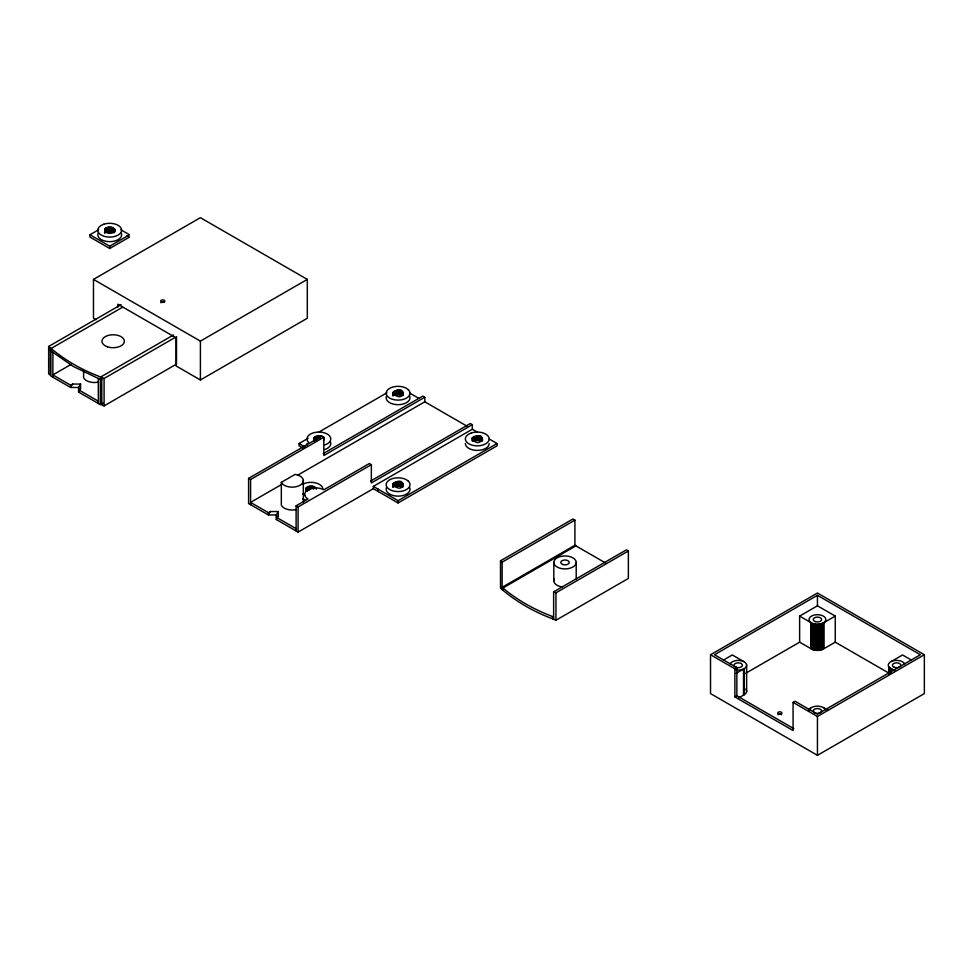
<?xml version="1.0" encoding="UTF-8"?>
<svg xmlns="http://www.w3.org/2000/svg" width="973" height="973" viewBox="0 0 973 973"><rect width="100%" height="100%" fill="white"/><g stroke="black" fill="none" stroke-linecap="round" stroke-linejoin="round"><path stroke-width="1.46" d="M323.523 440.501C327.171 433.484 308.709 435.211 315.094 441.134M316.322 489.249C315.459 483.545 301.642 486.427 307.176 491.438M392.715 393.226C406.009 381.161 406.009 405.291 392.715 393.226L392.715 395.78M392.715 484.676C406.009 472.61 406.009 496.729 392.715 484.676L392.715 487.23M472.087 438.154C480.248 451.946 489.577 428.497 472.087 438.154L472.087 440.708M100.365 404.634L78.582 392.058L80.564 388.628L80.564 384.055L72.647 384.055L70.664 387.485L50.864 376.065L50.864 350.912L73.352 366.493L100.365 379.482L100.365 404.634L102.956 403.138M78.582 392.058L78.582 387.485L80.564 384.055M489.249 439.005L497.069 443.518L497.069 445.804L398.079 502.956L373.328 488.677L298.091 532.109L276.308 519.533L278.29 516.104L278.29 511.53L270.372 511.53L268.39 514.96L248.589 503.528L248.589 478.388L321.844 436.086L323.827 437.23L323.827 455.522L424.8 397.227L424.8 401.8L297.738 475.165M276.308 519.533L276.308 514.96L278.29 511.53M105.072 228.655C102.469 233.484 111.834 234.663 114.352 231.756C116.955 226.928 107.602 225.748 105.072 228.655L104.537 233.24M105.072 232.486L109.718 230.942L114.352 232.486L114.352 228.655M393.433 391.681L393.433 395.512L398.079 393.968L402.713 395.512L402.713 391.681M402.713 483.131L402.713 486.95L398.079 485.405L393.433 486.95L393.433 483.131M481.903 437.4L481.903 441.231L477.269 439.687L472.623 441.231L472.623 437.4M745.245 673.559L799.624 642.168L799.624 616.104L812.151 623.304L817.004 624.374L822.72 623.304L835.26 616.104L835.26 642.168L888.337 672.805M799.624 642.168L812.151 649.368L817.004 650.438L822.72 649.368L835.26 642.168M808.405 709.366L811.494 707.553A8.404 4.853 0 0 1 823.377 707.553L827.731 710.083M736.05 673.365L744.187 668.682A8.404 4.853 0 0 0 744.187 661.822L732.304 654.963L723.389 660.108M738.543 697.982L744.187 694.746A8.404 4.853 0 0 0 745.732 689.115M888.787 674.228L888.787 666.991A8.404 4.853 0 0 1 890.696 661.822L902.567 654.963L911.482 660.108M127.037 235.636L129.518 237.059L109.718 248.492L89.917 237.059L89.917 234.773L98.577 229.774M89.917 234.773L109.718 246.205L129.518 234.773L120.859 229.774M96.047 319.74L93.481 318.256L93.481 279.397L200.402 217.672L307.31 279.397L307.31 318.256L200.402 379.981L176.04 365.921L176.04 337.801L117.842 304.196L117.842 307.164M50.292 347.799L50.292 375.237L48.65 373.9L48.65 346.461L121.066 304.658M122.732 307.127L51.119 348.468L51.119 350.754M71.187 364.328L52.846 374.921L70.664 385.199L72.647 384.055M80.564 388.628L78.582 389.772L98.382 401.204M173.535 334.943L100.608 377.05L100.608 379.336M48.65 346.461C63.318 359.061 80.09 369.083 98.151 376.016L104.087 378.473L175.189 337.424M93.481 279.397L200.402 341.122L307.31 279.397M101.776 377.524L101.776 404.95L104.087 405.899L176.502 364.097L176.502 336.658M302.992 448.067L299.076 445.804L299.076 443.518L308.173 438.276M318.56 432.28L386.938 392.8M248.589 478.388L250.572 479.531L323.827 437.23M323.158 453.625L422.817 396.084L424.8 397.227M281.331 482.34L295.05 474.423A11.202 6.47 0 0 1 300.073 485.247A11.202 6.47 0 0 1 281.331 482.34L281.331 505.206A11.202 6.47 0 0 0 296.169 509.572M282.012 484.238L250.572 502.384L268.39 512.674L270.372 511.53M278.29 516.104L276.308 517.247L296.108 528.68M296.108 530.966L296.108 505.814L307.991 498.967A11.202 6.47 0 0 1 307.991 489.82A11.202 6.47 0 0 1 323.827 489.82L369.363 463.525L371.345 464.668L371.345 482.961L472.319 424.666L472.319 429.239L373.328 486.391L373.328 488.677M296.108 505.814L298.091 506.957L371.345 464.668M370.677 481.063L470.336 423.523L472.319 424.666M373.328 486.391L398.079 500.681L497.069 443.518M553.637 619.302L553.637 591.864L626.381 549.867L628.363 551.01L628.363 578.449L555.948 620.251L550.013 617.794C531.951 610.874 515.179 600.84 500.511 588.251L500.511 560.813L572.927 519.01L574.909 520.154L574.909 545.294L502.153 587.303C516.322 599.392 532.669 608.77 550.013 615.508L553.637 617.016M502.153 589.589L502.153 562.151L574.909 520.154M575.894 545.865L502.98 587.972L502.98 590.258M553.637 591.864L555.948 592.825L628.363 551.01M710.521 654.744L817.442 593.019L924.35 654.744L924.35 693.603L817.442 755.328L710.521 693.603L710.521 654.744L734.883 668.804L736.853 667.66L736.853 695.78L793.773 728.631M734.883 668.804L734.883 696.923L793.08 730.528L793.08 702.409L795.063 701.265L817.442 714.182L920.385 654.744L817.442 595.306L714.486 654.744L736.853 667.66M799.624 616.104L817.442 605.814L835.26 616.104M734.883 696.923L736.853 695.78M793.08 702.409L817.442 716.469L924.35 654.744M324.836 444.916L327.317 443.822A11.919 6.884 0 0 0 328.339 434.761A11.919 6.884 0 0 0 312.917 432.985L310.448 434.08A11.919 6.884 0 0 0 308.55 442.387M302.53 484.372L304.999 483.277A11.919 6.884 0 0 1 322.89 489.249M78.582 387.485L70.664 387.485L70.664 385.199M276.308 514.96L268.39 514.96L268.39 512.674M101.776 379.811L98.297 378.388L98.382 403.491M888.787 666.991L895.087 671.2M409.791 393.141L418.913 398.407M424.8 401.8L467.733 426.588M472.319 429.239L477.524 432.243M574.909 545.294L605.851 563.16M299.076 443.518L305.595 447.288M500.511 560.813L502.153 562.151M50.292 350.085L52.907 352.177L52.846 377.208M891.341 671.917L891.341 669.023A8.404 4.853 0 0 0 894.455 669.935M890.696 668.682L890.696 673.024M890.1 668.305L890.1 672.647M889.59 667.892L889.59 673.693M889.152 667.454L889.152 673.255M823.961 648.65L823.961 622.586A8.404 4.853 0 0 0 823.17 615.982A8.404 4.853 0 0 0 811.713 615.982A8.404 4.853 0 0 0 810.91 622.586L810.91 648.65M823.377 622.963L823.377 649.027M822.72 623.304L822.72 649.368M822.015 623.596L822.015 649.66M821.248 623.851L821.248 649.915M820.446 624.058L820.446 650.122M819.607 624.216L819.607 650.28M818.755 624.325L818.755 650.39M817.879 624.374L817.879 650.438M817.442 595.306L817.442 605.814M817.442 716.469L817.442 755.328M817.004 624.374L817.004 650.438M816.128 624.325L816.128 650.39M815.265 624.216L815.265 650.28M814.425 624.058L814.425 650.122M813.623 623.851L813.623 649.915M812.869 623.596L812.869 649.66M812.151 623.304L812.151 649.368M811.494 622.963L811.494 649.027M746.632 664.997L746.632 691.572M744.187 668.682L744.187 694.746M743.53 695.087L743.53 669.023A8.404 4.853 0 0 1 736.075 669.935M576.211 562.443A11.202 6.47 0 0 1 559.402 568.037A11.202 6.47 0 0 1 559.402 556.836A11.202 6.47 0 0 1 576.211 562.443L576.211 579.324M555.948 592.825L555.948 620.251M553.807 562.443L553.807 580.735M552.469 616.541L552.469 618.828M482.438 438.154L482.438 440.708M481.051 436.768L481.051 440.587M479.944 436.269L479.944 440.1M478.655 435.965L478.655 439.796M477.269 435.855L477.269 439.687M475.882 435.965L475.882 439.796M474.593 436.269L474.593 440.1M473.474 436.768L473.474 440.587M403.248 392.423L403.248 394.977M403.248 483.873L403.248 486.427M401.861 391.037L401.861 394.868M401.861 482.486L401.861 486.318M400.754 390.55L400.754 394.381M400.754 481.988L400.754 485.819M399.465 390.246L399.465 394.065M399.465 481.684L399.465 485.515M398.079 390.137L398.079 393.968M398.079 481.574L398.079 485.405M398.079 500.681L398.079 502.956M396.692 390.246L396.692 394.065M396.692 481.684L396.692 485.515M395.391 390.55L395.391 394.381M395.391 481.988L395.391 485.819M394.284 391.037L394.284 394.868M394.284 482.486L394.284 486.318M392.897 392.423L392.897 394.977M392.897 483.873L392.897 486.427M378.278 489.249L378.278 491.535M320.263 435.965L320.263 438.519M318.876 435.855L318.876 438.409M317.49 435.965L317.49 439.796M316.201 436.269L316.201 440.1M315.094 436.768L315.094 440.587M314.243 437.4L314.243 439.954M313.707 438.154L313.707 440.708M313.634 486.561L313.634 489.115M312.345 486.257L312.345 488.811M310.959 486.147L310.959 488.701M309.572 486.257L309.572 490.088M308.283 486.561L308.283 490.392L307.176 490.891L307.176 487.059M306.325 487.704L306.325 490.246M305.79 488.446L305.79 491M303.333 480.334L303.333 502.445M298.091 506.957L298.091 532.109M250.572 479.531L250.572 504.671M200.402 341.122L200.402 379.981M114.887 229.409L114.887 231.963M113.5 228.023L113.5 231.854M112.394 227.524L112.394 231.355M111.104 227.22L111.104 231.051M109.718 227.11L109.718 230.942M109.718 246.205L109.718 248.492M108.331 227.22L108.331 231.051M107.042 227.524L107.042 231.355M105.923 228.023L105.923 231.854M104.087 378.473L104.087 405.899M83.605 370.591L83.605 377.731A11.202 6.47 0 0 0 98.431 382.097M777.999 714.717A2.104 1.216 0 0 1 781.635 714.717M809.05 710.728A8.404 4.853 0 0 1 810.91 707.93M823.961 707.93A8.404 4.853 0 0 1 825.554 709.718M814.474 712.698A4.196 2.42 0 0 1 816.213 708.66A4.196 2.42 0 0 1 821.565 711.445A4.196 2.42 0 0 1 814.79 712.868M891.341 661.482A8.404 4.853 0 0 1 904.744 664M730.127 664A8.404 4.853 0 0 1 743.53 661.482M562.102 586.974A11.202 6.47 0 0 1 554.184 579.057M489.188 443.518A11.919 6.884 0 0 1 477.269 450.402A11.919 6.884 0 0 1 465.349 443.518M393.53 395.537A9.098 5.254 0 0 1 402.627 395.537M409.597 396.023A11.919 6.884 0 0 1 398.079 404.683A11.919 6.884 0 0 1 386.561 396.023M474.909 440.733A9.098 5.254 0 0 1 479.628 440.733M409.597 487.461A11.919 6.884 0 0 1 398.079 496.133A11.919 6.884 0 0 1 386.561 487.461M330.394 441.742A11.919 6.884 0 0 1 324.836 449.49M307.359 445.306A11.919 6.884 0 0 1 306.957 443.518M395.719 486.451A9.098 5.254 0 0 1 402.627 486.986M304.999 495.208A11.919 6.884 0 0 1 302.53 494.114M304.999 499.781A11.919 6.884 0 0 1 302.53 498.687M160.959 302.798A2.104 1.216 0 0 1 163.829 302.348M105.169 232.511A9.098 5.254 0 0 1 114.267 232.511M121.236 232.997A11.919 6.884 0 0 1 109.718 241.657A11.919 6.884 0 0 1 98.2 232.997M103.758 224.24L101.289 225.335A11.919 6.884 0 0 0 100.255 234.396A11.919 6.884 0 0 0 115.678 236.171L118.147 235.077A11.919 6.884 0 0 0 119.18 226.016A11.919 6.884 0 0 0 103.758 224.24M471.309 432.985L468.84 434.08A11.919 6.884 0 0 0 467.806 443.141A11.919 6.884 0 0 0 483.228 444.916L485.697 443.822A11.919 6.884 0 0 0 486.731 434.761A11.919 6.884 0 0 0 471.309 432.985M408.405 389.784L406.507 388.361A11.919 6.884 0 0 0 390.818 387.765A11.919 6.884 0 0 0 387.753 396.668L389.638 398.091A11.919 6.884 0 0 0 405.327 398.687A11.919 6.884 0 0 0 408.405 389.784M408.405 481.234L406.507 479.811A11.919 6.884 0 0 0 390.818 479.215A11.919 6.884 0 0 0 387.753 488.118L389.638 489.541A11.919 6.884 0 0 0 405.327 490.137A11.919 6.884 0 0 0 408.405 481.234M894.345 667.296A4.196 2.42 0 0 0 900.828 665.386A4.196 2.42 0 0 0 894.722 663.1A4.196 2.42 0 0 0 894.345 667.296M815.155 621.565A4.196 2.42 0 0 0 821.638 619.655A4.196 2.42 0 0 0 815.532 617.369A4.196 2.42 0 0 0 815.155 621.565M735.953 667.296A4.196 2.42 0 0 0 742.435 665.386A4.196 2.42 0 0 0 736.342 663.1A4.196 2.42 0 0 0 735.953 667.296M778.765 714.085A2.104 1.216 0 0 0 781.915 713.039A2.104 1.216 0 0 0 778.765 711.981A2.104 1.216 0 0 0 778.765 714.085M562.905 564.547A4.196 2.42 0 0 0 569.205 562.443A4.196 2.42 0 0 0 562.905 560.339A4.196 2.42 0 0 0 562.905 564.547M107.541 346.838A11.202 6.47 0 0 0 124.349 341.231A11.202 6.47 0 0 0 107.541 335.636A11.202 6.47 0 0 0 107.541 346.838M161.737 302.165A2.104 1.216 0 0 0 164.875 301.119A2.104 1.216 0 0 0 161.737 300.061A2.104 1.216 0 0 0 161.737 302.165"/></g></svg>
